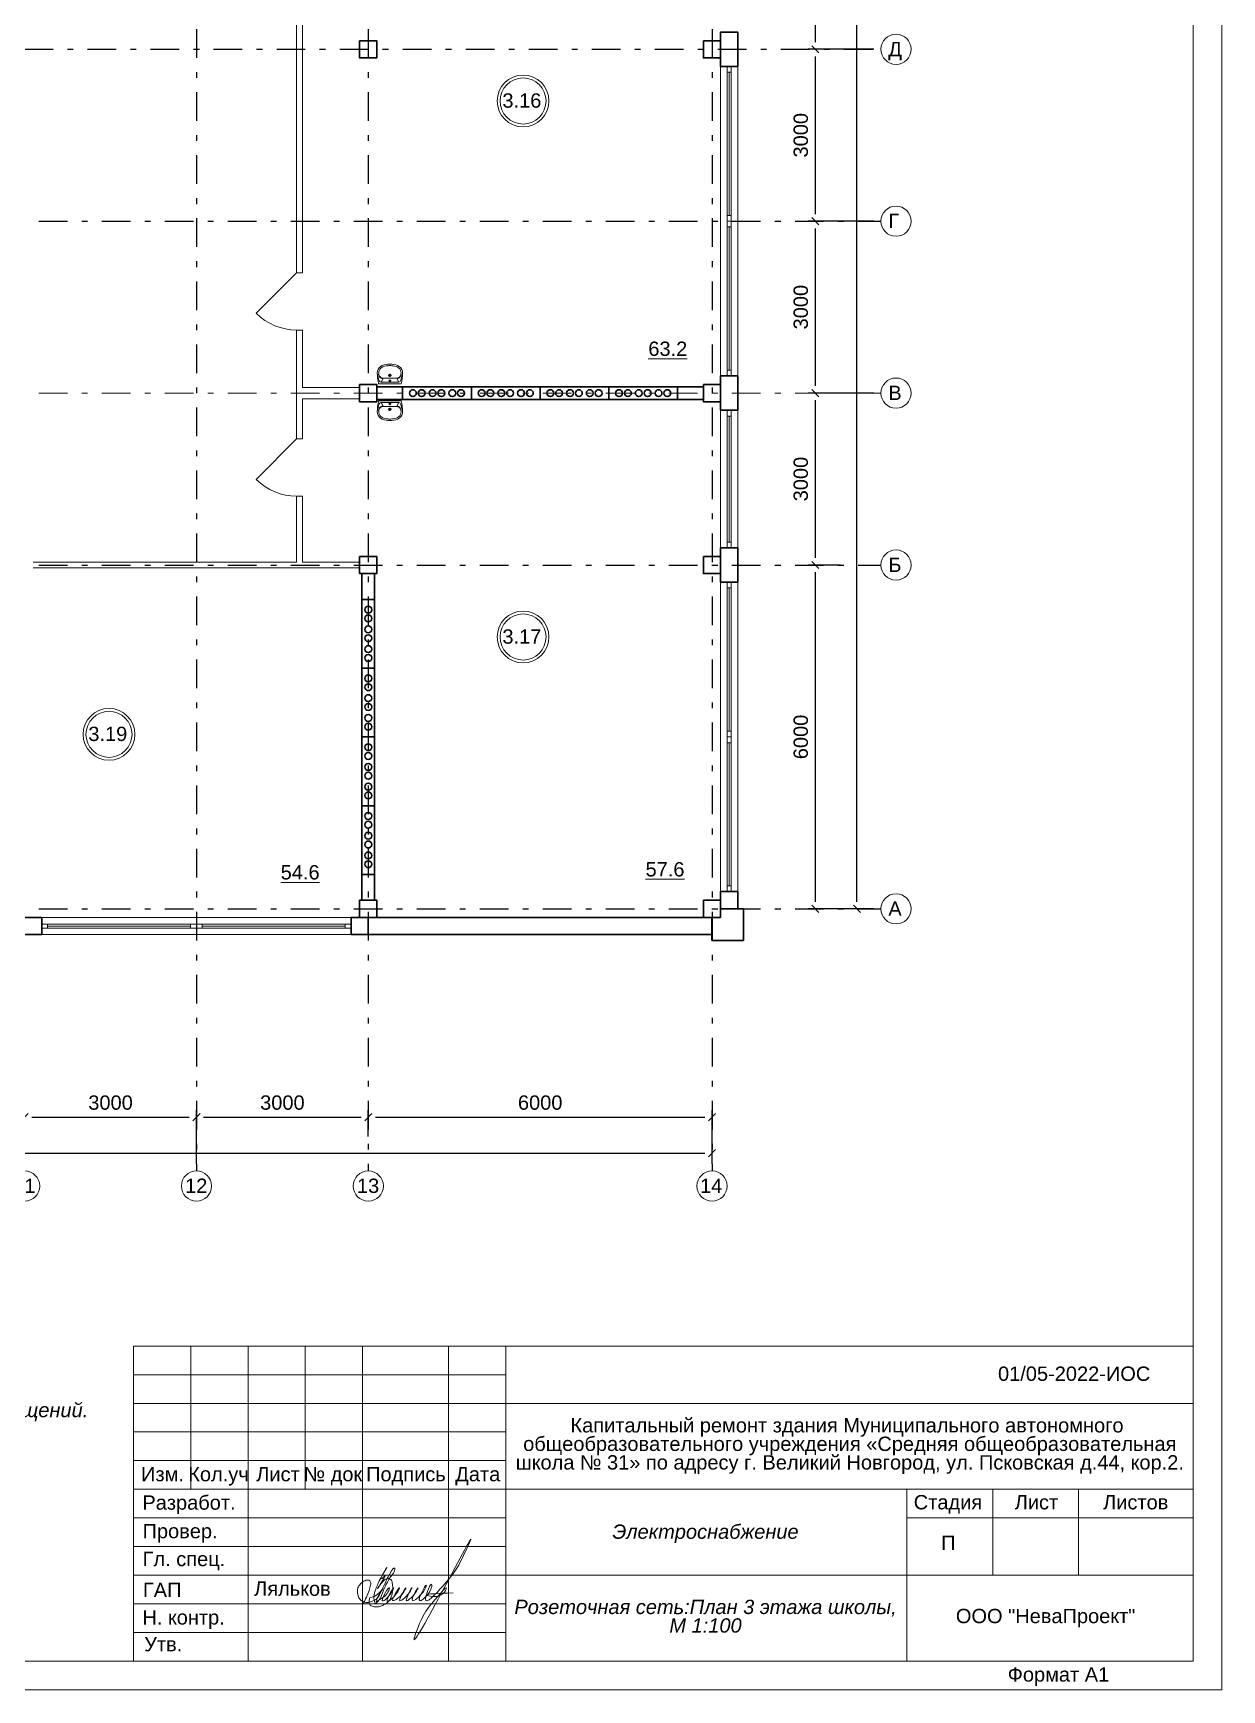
# Model space of a CAD drawing. Header units: metres. Extents: x -306 to 273, y -329 to 512.
# Drawn here: x 247.18 to 267.93, y 375.15 to 404.06 of the extents above; entities that cross this region are included whole.
import ezdxf
from ezdxf.enums import TextEntityAlignment as Align

# ---------------------------------------------------------------- set-up
doc = ezdxf.new("R2010")
doc.units = ezdxf.units.M
doc.header["$MEASUREMENT"] = 0
doc.linetypes.add('( Dashdot )', pattern=[1.001, 0.5, -0.25, 0.001, -0.25])
doc.linetypes.add('DGN Style 3', pattern=[9.681301, 6.915215, -2.766086])
doc.layers.get('DEFPOINTS').update_dxf_attribs({"lineweight": 0})
doc.layers.add('Level 50', color=7, linetype='Continuous', lineweight=0)
doc.layers.add('Level 63', color=7, linetype='Continuous', lineweight=0)
doc.styles.add('Arial', font='ariali.ttf')
doc.styles.add('GOST 2.304', font='cs_gost2304.shx')
doc.styles.add('Standard_0', font='arial.ttf')
doc.styles.add('Style-Arial', font='arial.ttf')
doc.dimstyles.get("Standard").update_dxf_attribs({"dimtxt": 0.00018, "dimasz": 0.00018, "dimexe": 0.0002, "dimexo": 0.0625, "dimgap": 9e-05, "dimtad": 0, "dimtih": 1, "dimtoh": 1, "dimdec": 4, "dimlfac": 1000, "dimzin": 0, "dimdsep": 46, "dimtxsty": 'Standard_0', "dimcen": 9e-05, "dimadec": 0, "dimazin": 0, "dimtfac": 1, "dimtdec": 4, "dimtofl": 0, "dimtmove": 0, "dimatfit": 0, "dimfxl": 0.01, "dimfxlon": 1, "dimtolj": 1, "dimtzin": 0, "dimarcsym": 0})

# ---------------------------------------------------------------- blocks, each defined once
blk = doc.blocks.new('*U1656')
at = {"color": 7, "linetype": 'Continuous', "lineweight": 0}
blk.add_line((1.25, 0), (-1.25, 0), dxfattribs=at)
at = {"color": 7, "linetype": 'Continuous', "lineweight": 13, "flags": 128}
for points in [[(-1.35, 0.035), (-1.25, 0.035), (-1.25, -0.035), (-1.35, -0.035), (-1.35, 0.035)], [(1.25, 0.035), (1.35, 0.035), (1.35, -0.035), (1.25, -0.035), (1.25, 0.035)]]:
    blk.add_lwpolyline(points, close=True, dxfattribs=at)
at = {"color": 7, "linetype": 'Continuous', "lineweight": 0, "flags": 128}
blk.add_lwpolyline([(-1.25, 0.035), (1.25, 0.035), (1.25, -0.035), (-1.25, -0.035), (-1.25, 0.035)], close=True, dxfattribs=at)
blk = doc.blocks.new('*U1657')
at = {"color": 7, "linetype": 'Continuous', "lineweight": 0}
blk.add_line((1.25, 0.001), (-1.25, -0.001), dxfattribs=at)
at = {"color": 7, "linetype": 'Continuous', "lineweight": 13, "flags": 128}
for points in [[(-1.35, 0.034), (-1.25, 0.034), (-1.25, -0.036), (-1.35, -0.036), (-1.35, 0.034)], [(1.25, 0.036), (1.35, 0.036), (1.35, -0.034), (1.25, -0.034), (1.25, 0.036)]]:
    blk.add_lwpolyline(points, close=True, dxfattribs=at)
at = {"color": 7, "linetype": 'Continuous', "lineweight": 0, "flags": 128}
blk.add_lwpolyline([(-1.25, 0.034), (1.25, 0.036), (1.25, -0.034), (-1.25, -0.036), (-1.25, 0.034)], close=True, dxfattribs=at)
blk = doc.blocks.new('*U1658')
at = {"color": 7, "linetype": 'Continuous', "lineweight": 0}
blk.add_line((-1.1, 0), (1.1, 0), dxfattribs=at)
at = {"color": 7, "linetype": 'Continuous', "lineweight": 13, "flags": 128}
for points in [[(-1.1, -0.035), (-1.2, -0.035), (-1.2, 0.035), (-1.1, 0.035), (-1.1, -0.035)], [(1.2, -0.035), (1.1, -0.035), (1.1, 0.035), (1.2, 0.035), (1.2, -0.035)]]:
    blk.add_lwpolyline(points, close=True, dxfattribs=at)
at = {"color": 7, "linetype": 'Continuous', "lineweight": 0, "flags": 128}
blk.add_lwpolyline([(-1.1, 0.035), (1.1, 0.035), (1.1, -0.035), (-1.1, -0.035), (-1.1, 0.035)], close=True, dxfattribs=at)
blk = doc.blocks.new('*U1661')
at = {"color": 7, "linetype": 'Continuous', "lineweight": 30}
for p, q in [((0.275, 0.275), (-0.275, 0.275)), ((-0.275, -0.275), (-0.275, 0.275)), ((0.275, 0.175), (0.275, 0.275)), ((-0.175, -0.275), (-0.275, -0.275))]:
    blk.add_line(p, q, dxfattribs=at)
blk = doc.blocks.new('*U1655')
at = {"color": 7, "linetype": 'Continuous', "lineweight": 30, "flags": 128}
blk.add_lwpolyline([(-0.11, -0.6), (-0.11, 0.6), (0.11, 0.6), (0.11, -0.6), (-0.11, -0.6)], close=True, dxfattribs=at)
at = {"color": 7, "linetype": 'Continuous', "lineweight": 30}
for centre in [(0, 0.421), (0, 0.268), (0, 0.077), (0, -0.077), (0, -0.268), (0, -0.421)]:
    blk.add_circle(centre, 0.06, dxfattribs=at)
blk = doc.blocks.new('_Oblique-1')
at = {"color": 0, "linetype": 'ByBlock', "lineweight": -2}
blk.add_line((0.5, 0.5), (-0.5, -0.5), dxfattribs=at)
blk = doc.blocks.new('*D2302')
at = {"color": 0, "linetype": 'Continuous', "lineweight": -2, "transparency": 16777216}
for p, q in [((193.031, 384.331), (193.031, 384.642)), ((193.156, 384.517), (258.906, 384.517)), ((259.031, 384.331), (259.031, 384.642))]:
    blk.add_line(p, q, dxfattribs=at)
at = {"layer": 'DEFPOINTS', "color": 0, "linetype": 'Continuous', "lineweight": 0, "transparency": 16777216}
for p in [(259.031, 384.517), (193.031, 384.206), (259.031, 384.206)]:
    blk.add_point(p, dxfattribs=at)
at = {"color": 0, "linetype": 'Continuous', "lineweight": -2, "transparency": 16777216, "xscale": 0.125, "yscale": 0.125, "zscale": 0.125, "rotation": 180}
blk.add_blockref('_Oblique-1', (193.031, 384.517), dxfattribs=at)
at = {"color": 0, "linetype": 'Continuous', "lineweight": -2, "transparency": 16777216, "xscale": 0.125, "yscale": 0.125, "zscale": 0.125}
blk.add_blockref('_Oblique-1', (259.031, 384.517), dxfattribs=at)
at = {"color": 0, "linetype": 'Continuous', "lineweight": 0, "transparency": 16777216, "insert": (226.031, 384.769), "char_height": 0.25, "attachment_point": 5, "style": 'Style-Arial'}
blk.add_mtext('\\A1;66000', dxfattribs=at)
blk = doc.blocks.new('*D2299')
at = {"color": 0, "linetype": 'Continuous', "lineweight": -2, "transparency": 16777216}
for p, q in [((261.855, 430.779), (261.436, 430.779)), ((261.561, 388.904), (261.561, 430.654)), ((261.855, 388.779), (261.436, 388.779))]:
    blk.add_line(p, q, dxfattribs=at)
at = {"layer": 'DEFPOINTS', "color": 0, "linetype": 'Continuous', "lineweight": 0, "transparency": 16777216}
for p in [(261.561, 430.779), (261.98, 430.779), (261.98, 388.779)]:
    blk.add_point(p, dxfattribs=at)
at = {"color": 0, "linetype": 'Continuous', "lineweight": -2, "transparency": 16777216, "xscale": 0.125, "yscale": 0.125, "zscale": 0.125}
for p, rotation in [((261.561, 430.779), 90), ((261.561, 388.779), 270)]:
    blk.add_blockref('_Oblique-1', p, dxfattribs=dict(at, rotation=rotation))
at = {"color": 0, "linetype": 'Continuous', "lineweight": 0, "transparency": 16777216, "insert": (261.309, 409.779), "char_height": 0.25, "attachment_point": 5, "rotation": 90, "style": 'Style-Arial'}
blk.add_mtext('\\A1;42000', dxfattribs=at)
blk = doc.blocks.new('*U1662')
at = {"color": 7, "linetype": 'Continuous', "lineweight": 0, "flags": 128}
blk.add_lwpolyline([(42.05, 29.7), (42.05, -29.7), (-42.05, -29.7), (-42.05, 29.7), (42.05, 29.7)], close=True, dxfattribs=at)
at = {"layer": 'Level 50', "color": 7, "linetype": 'Continuous', "lineweight": 13}
for p, q in [((41.55, 29.2), (41.55, -29.2)), ((41.55, -29.2), (-41.25, -29.2))]:
    blk.add_line(p, q, dxfattribs=at)
at = {"layer": 'Level 63', "color": 7, "linetype": 'Continuous', "lineweight": 13}
for p, q in [((23.05, -23.7), (41.55, -23.7)), ((23.05, -23.7), (23.05, -29.2)), ((24.05, -23.7), (24.05, -26.2)), ((25.05, -23.7), (25.05, -29.2)), ((26.05, -23.7), (26.05, -26.2)), ((27.05, -23.7), (27.05, -29.2)), ((28.55, -23.7), (28.55, -29.2)), ((29.55, -23.7), (29.55, -29.2)), ((29.55, -24.7), (41.55, -24.7)), ((23.05, -25.7), (29.55, -25.7)), ((23.05, -26.2), (29.55, -26.2)), ((29.55, -26.2), (41.55, -26.2)), ((36.55, -26.7), (41.55, -26.7)), ((29.55, -27.7), (41.55, -27.7))]:
    blk.add_line(p, q, dxfattribs=at)
at = {"layer": 'Level 63', "color": 7, "linetype": 'Continuous', "lineweight": 0}
for p, q in [((23.05, -24.2), (29.55, -24.2)), ((23.05, -24.7), (29.55, -24.7)), ((23.05, -25.2), (29.55, -25.2)), ((23.05, -26.7), (29.55, -26.7)), ((23.05, -27.2), (29.55, -27.2)), ((23.05, -27.7), (29.55, -27.7)), ((23.05, -28.2), (29.55, -28.2)), ((23.05, -28.7), (29.55, -28.7))]:
    blk.add_line(p, q, dxfattribs=at)
at = {"layer": 'Level 63', "color": 7, "linetype": 'Continuous', "lineweight": 13, "flags": 128}
for points in [[(36.55, -26.2), (36.55, -29.2)], [(38.05, -26.2), (38.05, -27.7)], [(39.55, -26.2), (39.55, -27.7)]]:
    blk.add_lwpolyline(points, dxfattribs=at)
at = {"layer": 'Level 63', "color": 7, "linetype": 'Continuous', "lineweight": 0, "style": 'Style-Arial'}
for s, p in [('Изм.', (23.557, -25.935)), ('Кол.уч', (24.534, -25.935)), ('Лист', (25.573, -25.935)), ('№ док', (26.532, -25.935)), ('Подпись', (27.806, -25.935)), ('Дата', (29.061, -25.935)), ('Разработ.', (24.019, -26.431)), ('Стадия', (37.268, -26.425)), ('Лист', (38.813, -26.425)), ('Листов', (40.546, -26.425)), ('Провер.', (23.864, -26.929)), ('Гл. спец.', (23.931, -27.416)), ('ГАП', (23.551, -27.957)), ('Н. контр.', (23.925, -28.435)), ('ООО "НеваПроект"', (38.973, -28.411)), ('Утв.', (23.57, -28.902)), ('Формат А1', (39.197, -29.431))]:
    blk.add_text(s, height=0.25, dxfattribs=at).set_placement(p, align=Align.MIDDLE_CENTER)
blk = doc.blocks.new('*U1839')
at = {"color": 7, "linetype": 'Continuous', "lineweight": 13}
for radius in [0.452, 0.402]:
    blk.add_circle((0, 0), radius, dxfattribs=at)
at = {"color": 7, "linetype": 'Continuous', "lineweight": 13, "style": 'Style-Arial'}
blk.add_text('3.16', height=0.25, dxfattribs=at).set_placement((-0.361, 0.133), align=Align.TOP_LEFT)
blk = doc.blocks.new('*U1840')
at = {"color": 7, "linetype": 'Continuous', "lineweight": 13}
for radius in [0.452, 0.402]:
    blk.add_circle((0, 0), radius, dxfattribs=at)
at = {"color": 7, "linetype": 'Continuous', "lineweight": 13, "style": 'Style-Arial'}
blk.add_text('3.17', height=0.25, dxfattribs=at).set_placement((-0.361, 0.133), align=Align.TOP_LEFT)
blk = doc.blocks.new('*U1842')
at = {"color": 7, "linetype": 'Continuous', "lineweight": 13}
for radius in [0.452, 0.402]:
    blk.add_circle((0, 0), radius, dxfattribs=at)
at = {"color": 7, "linetype": 'Continuous', "lineweight": 13, "style": 'Style-Arial'}
blk.add_text('3.19', height=0.25, dxfattribs=at).set_placement((-0.361, 0.133), align=Align.TOP_LEFT)
blk = doc.blocks.new('*U1888')
at = {"color": 7, "lineweight": 13}
blk.add_line((-0.5, 0.354), (0.207, -0.354), dxfattribs=at)
at = {"color": 7, "lineweight": 0}
blk.add_arc((-0.5, 0.354), 1, 315, 360, dxfattribs=at)
blk = doc.blocks.new('ум9')
at = {"color": 252, "lineweight": 13}
for p, q in [((0.317, 0), (-0.317, 0)), ((-0.237, -0.059), (-0.19, -0.143)), ((0.228, -0.039), (-0.228, -0.039)), ((0.185, -0.156), (-0.171, -0.156)), ((0.046, -0.234), (-0.046, -0.234)), ((0.035, -0.08), (-0.035, -0.08)), ((0, -0.115), (0, -0.045)), ((0, -0.189), (0, -0.28)), ((0.237, -0.059), (0.19, -0.143))]:
    blk.add_line(p, q, dxfattribs=at)
for centre, radius in [((0, -0.234), 0.0351), ((0, -0.08), 0.0221), ((0, -0.234), 0.0221)]:
    blk.add_circle(centre, radius, dxfattribs=at)
for centre, radius, start, end in [((1.163, -0.334), 1.518, 167.3206, 178.6525), ((-0.135, -0.304), 0.22, 178.312, 234.1043), ((-0.355, -0.298), 0.00065, 358.312, 358.6525), ((0.089, -0.267), 0.429, 154.5977, 180.3349), ((-0.317, -0.001), 0.00065, 90, 167.3206), ((-0.135, -0.303), 0.18, 141.0504, 245.2718), ((-0.228, -0.117), 0.078, 90, 154.5977), ((-0.135, -0.303), 0.193, 141.0504, 147.7493), ((-0.181, -0.302), 0.159, 98.7111, 129.9424), ((-0.181, -0.302), 0.146, 86.1548, 129.9424), ((0.035, -0.093), 0.413, 272.4632, 300.3552), ((0.181, -0.302), 0.146, 50.0576, 93.8452), ((0.181, -0.302), 0.159, 50.0576, 81.2889), ((0.135, -0.303), 0.18, 294.7282, 38.9496), ((0.228, -0.117), 0.078, 25.4023, 90), ((0.135, -0.304), 0.22, 305.8957, 1.688), ((0.135, -0.303), 0.193, 32.2507, 38.9496), ((-0.089, -0.267), 0.429, 359.6651, 25.4023), ((0.317, -0.001), 0.00065, 12.6794, 90), ((-1.163, -0.334), 1.518, 1.3475, 12.6794), ((0.355, -0.298), 0.00065, 181.3475, 181.688), ((-0.035, -0.093), 0.452, 239.6448, 267.5368), ((-0.035, -0.093), 0.413, 244.8898, 267.5368), ((0, 0.104), 0.65, 265.1692, 274.8308), ((0, 0.104), 0.611, 265.1692, 274.8308), ((0.035, -0.093), 0.452, 272.4632, 300.3552)]:
    blk.add_arc(centre, radius, start, end, dxfattribs=at)
blk = doc.blocks.new('*D2523')
at = {"color": 0, "linetype": 'Continuous', "lineweight": -2, "transparency": 16777216}
for p, q in [((261.855, 409.779), (260.709, 409.779)), ((260.834, 409.654), (260.834, 403.904)), ((261.855, 403.779), (260.709, 403.779))]:
    blk.add_line(p, q, dxfattribs=at)
at = {"layer": 'DEFPOINTS', "color": 0, "linetype": 'Continuous', "lineweight": 0, "transparency": 16777216}
for p in [(261.98, 409.779), (260.834, 403.779), (261.98, 403.779)]:
    blk.add_point(p, dxfattribs=at)
at = {"color": 0, "linetype": 'Continuous', "lineweight": -2, "transparency": 16777216, "xscale": 0.125, "yscale": 0.125, "zscale": 0.125}
for p, rotation in [((260.834, 409.779), 90), ((260.834, 403.779), 270)]:
    blk.add_blockref('_Oblique-1', p, dxfattribs=dict(at, rotation=rotation))
at = {"color": 0, "linetype": 'Continuous', "lineweight": 0, "transparency": 16777216, "insert": (260.581, 406.779), "char_height": 0.25, "attachment_point": 5, "rotation": 90, "style": 'Style-Arial'}
blk.add_mtext('\\A1;6000', dxfattribs=at)
blk = doc.blocks.new('*D2524')
at = {"color": 0, "linetype": 'Continuous', "lineweight": -2, "transparency": 16777216}
for p, q in [((261.855, 403.779), (260.709, 403.779)), ((260.834, 403.654), (260.834, 400.904)), ((261.855, 400.779), (260.709, 400.779))]:
    blk.add_line(p, q, dxfattribs=at)
at = {"layer": 'DEFPOINTS', "color": 0, "linetype": 'Continuous', "lineweight": 0, "transparency": 16777216}
for p in [(261.98, 403.779), (260.834, 400.779), (261.98, 400.779)]:
    blk.add_point(p, dxfattribs=at)
at = {"color": 0, "linetype": 'Continuous', "lineweight": -2, "transparency": 16777216, "xscale": 0.125, "yscale": 0.125, "zscale": 0.125}
for p, rotation in [((260.834, 403.779), 90), ((260.834, 400.779), 270)]:
    blk.add_blockref('_Oblique-1', p, dxfattribs=dict(at, rotation=rotation))
at = {"color": 0, "linetype": 'Continuous', "lineweight": 0, "transparency": 16777216, "insert": (260.581, 402.279), "char_height": 0.25, "attachment_point": 5, "rotation": 90, "style": 'Style-Arial'}
blk.add_mtext('\\A1;3000', dxfattribs=at)
blk = doc.blocks.new('*D2525')
at = {"color": 0, "linetype": 'Continuous', "lineweight": -2, "transparency": 16777216}
for p, q in [((261.855, 400.779), (260.709, 400.779)), ((260.834, 400.654), (260.834, 397.904)), ((261.855, 397.779), (260.709, 397.779))]:
    blk.add_line(p, q, dxfattribs=at)
at = {"layer": 'DEFPOINTS', "color": 0, "linetype": 'Continuous', "lineweight": 0, "transparency": 16777216}
for p in [(261.98, 400.779), (260.834, 397.779), (261.98, 397.779)]:
    blk.add_point(p, dxfattribs=at)
at = {"color": 0, "linetype": 'Continuous', "lineweight": -2, "transparency": 16777216, "xscale": 0.125, "yscale": 0.125, "zscale": 0.125}
for p, rotation in [((260.834, 400.779), 90), ((260.834, 397.779), 270)]:
    blk.add_blockref('_Oblique-1', p, dxfattribs=dict(at, rotation=rotation))
at = {"color": 0, "linetype": 'Continuous', "lineweight": 0, "transparency": 16777216, "insert": (260.581, 399.279), "char_height": 0.25, "attachment_point": 5, "rotation": 90, "style": 'Style-Arial'}
blk.add_mtext('\\A1;3000', dxfattribs=at)
blk = doc.blocks.new('*D2535')
at = {"color": 0, "linetype": 'Continuous', "lineweight": -2, "transparency": 16777216}
for p, q in [((261.855, 397.779), (260.709, 397.779)), ((260.834, 397.654), (260.834, 394.904)), ((261.276, 394.779), (260.709, 394.779))]:
    blk.add_line(p, q, dxfattribs=at)
at = {"layer": 'DEFPOINTS', "color": 0, "linetype": 'Continuous', "lineweight": 0, "transparency": 16777216}
for p in [(261.98, 397.779), (260.834, 394.779), (261.401, 394.779)]:
    blk.add_point(p, dxfattribs=at)
at = {"color": 0, "linetype": 'Continuous', "lineweight": -2, "transparency": 16777216, "xscale": 0.125, "yscale": 0.125, "zscale": 0.125}
for p, rotation in [((260.834, 397.779), 90), ((260.834, 394.779), 270)]:
    blk.add_blockref('_Oblique-1', p, dxfattribs=dict(at, rotation=rotation))
at = {"color": 0, "linetype": 'Continuous', "lineweight": 0, "transparency": 16777216, "insert": (260.581, 396.279), "char_height": 0.25, "attachment_point": 5, "rotation": 90, "style": 'Style-Arial'}
blk.add_mtext('\\A1;3000', dxfattribs=at)
blk = doc.blocks.new('*D2536')
at = {"color": 0, "linetype": 'Continuous', "lineweight": -2, "transparency": 16777216}
for p, q in [((261.276, 394.779), (260.709, 394.779)), ((260.834, 394.654), (260.834, 388.904)), ((261.855, 388.779), (260.709, 388.779))]:
    blk.add_line(p, q, dxfattribs=at)
at = {"layer": 'DEFPOINTS', "color": 0, "linetype": 'Continuous', "lineweight": 0, "transparency": 16777216}
for p in [(261.401, 394.779), (260.834, 388.779), (261.98, 388.779)]:
    blk.add_point(p, dxfattribs=at)
at = {"color": 0, "linetype": 'Continuous', "lineweight": -2, "transparency": 16777216, "xscale": 0.125, "yscale": 0.125, "zscale": 0.125}
for p, rotation in [((260.834, 394.779), 90), ((260.834, 388.779), 270)]:
    blk.add_blockref('_Oblique-1', p, dxfattribs=dict(at, rotation=rotation))
at = {"color": 0, "linetype": 'Continuous', "lineweight": 0, "transparency": 16777216, "insert": (260.581, 391.779), "char_height": 0.25, "attachment_point": 5, "rotation": 90, "style": 'Style-Arial'}
blk.add_mtext('\\A1;6000', dxfattribs=at)
blk = doc.blocks.new('*D2546')
at = {"color": 0, "linetype": 'Continuous', "lineweight": -2, "transparency": 16777216}
for p, q in [((247.031, 384.331), (247.031, 385.269)), ((247.156, 385.144), (249.906, 385.144)), ((250.031, 384.331), (250.031, 385.269))]:
    blk.add_line(p, q, dxfattribs=at)
at = {"layer": 'DEFPOINTS', "color": 0, "linetype": 'Continuous', "lineweight": 0, "transparency": 16777216}
for p in [(250.031, 385.144), (247.031, 384.206), (250.031, 384.206)]:
    blk.add_point(p, dxfattribs=at)
at = {"color": 0, "linetype": 'Continuous', "lineweight": -2, "transparency": 16777216, "xscale": 0.125, "yscale": 0.125, "zscale": 0.125, "rotation": 180}
blk.add_blockref('_Oblique-1', (247.031, 385.144), dxfattribs=at)
at = {"color": 0, "linetype": 'Continuous', "lineweight": -2, "transparency": 16777216, "xscale": 0.125, "yscale": 0.125, "zscale": 0.125}
blk.add_blockref('_Oblique-1', (250.031, 385.144), dxfattribs=at)
at = {"color": 0, "linetype": 'Continuous', "lineweight": 0, "transparency": 16777216, "insert": (248.531, 385.397), "char_height": 0.25, "attachment_point": 5, "style": 'Style-Arial'}
blk.add_mtext('\\A1;3000', dxfattribs=at)
blk = doc.blocks.new('*D2547')
at = {"color": 0, "linetype": 'Continuous', "lineweight": -2, "transparency": 16777216}
for p, q in [((250.031, 384.331), (250.031, 385.269)), ((250.156, 385.144), (252.906, 385.144)), ((253.031, 384.806), (253.031, 385.269))]:
    blk.add_line(p, q, dxfattribs=at)
at = {"layer": 'DEFPOINTS', "color": 0, "linetype": 'Continuous', "lineweight": 0, "transparency": 16777216}
for p in [(253.031, 385.144), (253.031, 384.681), (250.031, 384.206)]:
    blk.add_point(p, dxfattribs=at)
at = {"color": 0, "linetype": 'Continuous', "lineweight": -2, "transparency": 16777216, "xscale": 0.125, "yscale": 0.125, "zscale": 0.125, "rotation": 180}
blk.add_blockref('_Oblique-1', (250.031, 385.144), dxfattribs=at)
at = {"color": 0, "linetype": 'Continuous', "lineweight": -2, "transparency": 16777216, "xscale": 0.125, "yscale": 0.125, "zscale": 0.125}
blk.add_blockref('_Oblique-1', (253.031, 385.144), dxfattribs=at)
at = {"color": 0, "linetype": 'Continuous', "lineweight": 0, "transparency": 16777216, "insert": (251.531, 385.397), "char_height": 0.25, "attachment_point": 5, "style": 'Style-Arial'}
blk.add_mtext('\\A1;3000', dxfattribs=at)
blk = doc.blocks.new('*D2548')
at = {"color": 0, "linetype": 'Continuous', "lineweight": -2, "transparency": 16777216}
for p, q in [((253.031, 384.806), (253.031, 385.269)), ((253.156, 385.144), (258.906, 385.144)), ((259.031, 384.331), (259.031, 385.269))]:
    blk.add_line(p, q, dxfattribs=at)
at = {"layer": 'DEFPOINTS', "color": 0, "linetype": 'Continuous', "lineweight": 0, "transparency": 16777216}
for p in [(259.031, 385.144), (253.031, 384.681), (259.031, 384.206)]:
    blk.add_point(p, dxfattribs=at)
at = {"color": 0, "linetype": 'Continuous', "lineweight": -2, "transparency": 16777216, "xscale": 0.125, "yscale": 0.125, "zscale": 0.125, "rotation": 180}
blk.add_blockref('_Oblique-1', (253.031, 385.144), dxfattribs=at)
at = {"color": 0, "linetype": 'Continuous', "lineweight": -2, "transparency": 16777216, "xscale": 0.125, "yscale": 0.125, "zscale": 0.125}
blk.add_blockref('_Oblique-1', (259.031, 385.144), dxfattribs=at)
at = {"color": 0, "linetype": 'Continuous', "lineweight": 0, "transparency": 16777216, "insert": (256.031, 385.397), "char_height": 0.25, "attachment_point": 5, "style": 'Style-Arial'}
blk.add_mtext('\\A1;6000', dxfattribs=at)

msp = doc.modelspace()

# ---------------------------------------------------------------- linework, layer by layer
at = {"color": 1, "linetype": '( Dashdot )'}
for p, q in [((250.03122933, 432.72924535), (250.03122933, 384.20583039)), ((253.03122933, 432.72924535), (253.03122933, 384.20583039)), ((259.03122933, 432.72924535), (259.03122933, 384.20583039)), ((247.03122933, 403.77924535), (261.97964142, 403.77924535)), ((190.07964142, 400.77924535), (261.97964142, 400.77924535)), ((190.07964142, 394.77924535), (261.97964142, 394.77924535)), ((190.07964142, 388.77924535), (261.97964142, 388.77924535))]:
    msp.add_line(p, q, dxfattribs=at)
at = {"color": 7, "linetype": 'Continuous', "lineweight": 13}
for p, q in [((251.77964142, 407.87924535), (251.77964142, 399.87924535)), ((251.87964142, 406.67924535), (251.87964142, 399.87924535)), ((251.87964142, 399.87924535), (251.77964142, 399.87924535)), ((251.87964142, 398.87924535), (251.77964142, 398.87924535)), ((251.77964142, 398.87924535), (251.77964142, 396.97924535)), ((251.87964142, 398.87924535), (251.87964142, 397.87924535)), ((251.87964142, 397.67924535), (251.87964142, 396.97924535)), ((251.87964142, 396.97924535), (251.77964142, 396.97924535)), ((251.87964142, 395.97924535), (251.77964142, 395.97924535)), ((251.77964142, 395.97924535), (251.77964142, 394.82924535)), ((251.87964142, 395.97924535), (251.87964142, 394.82924535))]:
    msp.add_line(p, q, dxfattribs=at)
at = {"color": 1, "linetype": '( Dashdot )', "lineweight": 0}
msp.add_line((190.07964142, 397.77924535), (261.97964142, 397.77924535), dxfattribs=at)
at = {"color": 7, "linetype": 'Continuous', "lineweight": 30, "flags": 128}
for points in [[(252.87964142, 403.92924535), (252.87964142, 403.62924535), (253.17964142, 403.62924535), (253.17964142, 403.92924535), (252.87964142, 403.92924535)], [(258.87964142, 403.92924535), (258.87964142, 403.62924535), (259.17964142, 403.62924535), (259.17964142, 403.92924535), (258.87964142, 403.92924535)], [(259.47964142, 403.47924535), (259.47964142, 404.07924535), (259.17964142, 404.07924535), (259.17964142, 403.47924535), (259.47964142, 403.47924535)], [(252.87964142, 397.92924535), (252.87964142, 397.62924535), (253.17964142, 397.62924535), (253.17964142, 397.92924535), (252.87964142, 397.92924535)], [(253.62964142, 397.66924535), (253.62964142, 397.88924535), (253.17964142, 397.88924535), (253.17964142, 397.66924535), (253.62964142, 397.66924535)], [(258.42964142, 397.66924535), (258.42964142, 397.88924535), (258.87964142, 397.88924535), (258.87964142, 397.66924535), (258.42964142, 397.66924535)], [(258.87964142, 397.92924535), (258.87964142, 397.62924535), (259.17964142, 397.62924535), (259.17964142, 397.92924535), (258.87964142, 397.92924535)], [(259.47964142, 397.47924535), (259.47964142, 398.07924535), (259.17964142, 398.07924535), (259.17964142, 397.47924535), (259.47964142, 397.47924535)], [(252.87964142, 394.92924535), (252.87964142, 394.62924535), (253.17964142, 394.62924535), (253.17964142, 394.92924535), (252.87964142, 394.92924535)], [(258.87964142, 394.92924535), (258.87964142, 394.62924535), (259.17964142, 394.62924535), (259.17964142, 394.92924535), (258.87964142, 394.92924535)], [(259.47964142, 394.47924535), (259.47964142, 395.07924535), (259.17964142, 395.07924535), (259.17964142, 394.47924535), (259.47964142, 394.47924535)], [(252.91964142, 394.17924535), (253.13964142, 394.17924535), (253.13964142, 394.62924535), (252.91964142, 394.62924535), (252.91964142, 394.17924535)], [(252.91964142, 389.37924535), (253.13964142, 389.37924535), (253.13964142, 388.92924535), (252.91964142, 388.92924535), (252.91964142, 389.37924535)], [(252.87964142, 388.92924535), (252.87964142, 388.62924535), (253.17964142, 388.62924535), (253.17964142, 388.92924535), (252.87964142, 388.92924535)], [(258.87964142, 388.92924535), (258.87964142, 388.62924535), (259.17964142, 388.62924535), (259.17964142, 388.92924535), (258.87964142, 388.92924535)], [(259.17964142, 388.77924535), (259.47964142, 388.77924535), (259.47964142, 389.07924535), (259.17964142, 389.07924535), (259.17964142, 388.77924535)], [(247.32964142, 388.32924535), (246.72964142, 388.32924535), (246.72964142, 388.62924535), (247.32964142, 388.62924535), (247.32964142, 388.32924535)], [(252.72964142, 388.32924535), (253.02964142, 388.32924535), (253.02964142, 388.62924535), (252.72964142, 388.62924535), (252.72964142, 388.32924535)], [(259.02964142, 388.62924535), (253.02964142, 388.62924535), (253.02964142, 388.32924535), (259.02964142, 388.32924535), (259.02964142, 388.62924535)]]:
    msp.add_lwpolyline(points, close=True, dxfattribs=at)
at = {"color": 7, "linetype": 'Continuous', "lineweight": 0, "flags": 128}
for points in [[(259.47964142, 398.07924535), (259.47964142, 403.47924535), (259.17964142, 403.47924535), (259.17964142, 398.07924535), (259.47964142, 398.07924535)], [(259.17964142, 397.47924535), (259.17964142, 395.07924535), (259.47964142, 395.07924535), (259.47964142, 397.47924535), (259.17964142, 397.47924535)], [(259.47964142, 389.07924535), (259.47964142, 394.47924535), (259.17964142, 394.47924535), (259.17964142, 389.07924535), (259.47964142, 389.07924535)], [(247.32964142, 388.62924535), (252.72964142, 388.62924535), (252.72964142, 388.32924535), (247.32964142, 388.32924535), (247.32964142, 388.62924535)]]:
    msp.add_lwpolyline(points, close=True, dxfattribs=at)
at = {"color": 7, "linetype": 'Continuous', "lineweight": 13, "flags": 128}
for points in [[(251.87964142, 397.87924535), (252.87964142, 397.87924535), (252.87964142, 397.67924535), (251.87964142, 397.67924535)], [(251.77964142, 394.82924535), (247.17964142, 394.82924535)], [(247.17964142, 394.72924535), (252.87964142, 394.72924535), (252.87964142, 394.82924535), (251.87964142, 394.82924535)]]:
    msp.add_lwpolyline(points, dxfattribs=at)
at = {"color": 7, "linetype": 'Continuous', "lineweight": 13}
for centre in [(262.24299686, 403.77924535), (262.24299686, 400.77924535), (262.24299686, 397.77924535), (262.24299686, 394.77924535), (262.24299686, 388.77924535), (247.03122933, 383.94247495), (250.03122933, 383.94247495), (253.03122933, 383.94247495), (259.03122933, 383.94247495)]:
    msp.add_circle(centre, 0.26335544, dxfattribs=at)
at = {"color": 5, "linetype": 'Continuous', "lineweight": 0}
msp.add_spline([(252.94176013, 376.64955703), (253.04442554, 376.88437485), (253.06960889, 376.97836041), (253.06960889, 377.03156432), (253.03838156, 377.06279166), (252.98910129, 377.06279166), (252.91175502, 377.01813577), (252.8570025, 376.94834745), (252.84255083, 376.90795911), (252.84255083, 376.83934251), (252.85959832, 376.77572041), (252.9024352, 376.71502276), (252.95169716, 376.68658135), (253.01845978, 376.67543823), (253.08651193, 376.69367275), (253.14498804, 376.72026888), (253.18509508, 376.75126866), (253.25645886, 376.87487434), (253.32265277, 377.01093785), (253.37637824, 377.12136562), (253.43260767, 377.21875786), (253.46982114, 377.27091877), (253.4871852, 377.27557146), (253.49387869, 377.25059102), (253.48286665, 377.20949352), (253.45039381, 377.16465331), (253.25916682, 376.7962227), (253.19839882, 376.69096943), (253.15288451, 376.66469173), (253.14071111, 376.68577668), (253.13505779, 376.70687517), (253.12756567, 376.78234585), (253.16068932, 376.90596499), (253.2555314, 377.11265808), (253.35379356, 377.28285313), (253.25673985, 377.08554031), (253.31988227, 377.14113342), (253.19111005, 376.91809339), (253.29186042, 377.04861755), (253.36603143, 377.0914402), (253.42227728, 377.07636917), (253.44907589, 377.01624062), (253.45698625, 376.91932012), (253.38620713, 376.69650013), (253.2984399, 376.63221135), (253.2338809, 376.60527808), (253.13467592, 376.60152597), (253.06589743, 376.63068707), (253.05338257, 376.65236346), (253.04582627, 376.70297807), (253.05959417, 376.75436056), (253.13530967, 376.78194484), (253.28821204, 376.91891821), (253.17271823, 376.69168973), (253.23217647, 376.72601796), (253.3864138, 376.88025529), (253.39853286, 376.92548423), (253.27336553, 376.70868806), (253.40633087, 376.80967361), (253.47468805, 376.93258334), (253.35733332, 376.6995555), (253.51920038, 376.82715277), (253.57765809, 376.93258334), (253.4544521, 376.71500547), (253.62056299, 376.82101238), (253.68704125, 376.93258334), (253.57724745, 376.71273246), (253.74712007, 376.84922729), (253.79463119, 376.93258334), (253.69301466, 376.71593262), (253.89060619, 376.90797407), (253.8954764, 376.92018979), (253.79700816, 376.72788137), (254.04116666, 376.95484225), (254.04383188, 376.96478898), (253.91974808, 376.72432752), (254.13881843, 376.95493434), (254.13881843, 376.98387941), (254.02960954, 376.7360425), (254.32986437, 376.96089904), (254.67392315, 377.45397627), (254.80887814, 377.74449663), (253.83137816, 376.05141701), (254.01449073, 376.48339764), (254.23922582, 376.77398949), (254.39236787, 376.92713154), (254.3367504, 376.83079926), (254.06668511, 376.79842947), (254.50938426, 376.84099343)], degree=3, dxfattribs=at)

# ---------------------------------------------------------------- block references
at = {"color": 7, "linetype": 'Continuous', "lineweight": 13}
for name, p in [('*U1839', (255.73261116, 402.87699295)), ('*U1840', (255.73261116, 393.5236648)), ('*U1842', (248.50420938, 391.82469795)), ('*U1657', (248.67959481, 388.47818631)), ('*U1656', (251.37959481, 388.47928631))]:
    msp.add_blockref(name, p, dxfattribs=at)
at = {"color": 7, "linetype": 'Continuous', "lineweight": 13, "extrusion": (0, 0, -1)}
for name, p, rotation in [('*U1656', (-259.32968237, 402.12919875), 90), ('*U1657', (-259.32858237, 399.42919875), 90), ('*U1658', (-259.32960046, 396.27929196), 270), ('*U1656', (-259.32968237, 393.12919875), 90), ('*U1657', (-259.32858237, 390.42919875), 90)]:
    msp.add_blockref(name, p, dxfattribs=dict(at, rotation=rotation))
at = {"color": 7, "lineweight": 13, "rotation": 270}
for p in [(251.42611402, 399.37929196), (251.42611402, 396.47929196)]:
    msp.add_blockref('*U1888', p, dxfattribs=at)
at = {"color": 252, "lineweight": 13, "xscale": 0.622159090909089, "yscale": 0.622159090909089, "zscale": 0.622159090909089, "rotation": 180}
msp.add_blockref('ум9', (253.40786025, 397.94318815), dxfattribs=at)
at = {"color": 7, "linetype": 'Continuous', "lineweight": 30}
for name, p, rotation in [('*U1655', (254.22960046, 397.77919875), 90), ('*U1655', (255.42960046, 397.77919875), 90), ('*U1655', (256.62960046, 397.77919875), 90), ('*U1655', (257.82960046, 397.77919875), 90), ('*U1661', (259.30468802, 388.50420439), 180)]:
    msp.add_blockref(name, p, dxfattribs=dict(at, rotation=rotation))
at = {"color": 252, "lineweight": 13, "extrusion": (0, 0, -1), "xscale": 0.622159090909089, "yscale": 0.622159090909089, "zscale": 0.622159090909089}
msp.add_blockref('ум9', (-253.40786025, 397.64226906), dxfattribs=at)
at = {"color": 7, "linetype": 'Continuous', "lineweight": 30}
for p in [(253.02959481, 393.57928631), (253.02959481, 392.37928631), (253.02959481, 391.17928631), (253.02959481, 389.97928631)]:
    msp.add_blockref('*U1655', p, dxfattribs=at)
at = {"layer": 'Level 50', "color": 7, "linetype": 'Continuous', "lineweight": 13}
msp.add_blockref('*U1662', (225.88121738, 404.85030608), dxfattribs=at)

# ---------------------------------------------------------------- texts
at = {"color": 7, "linetype": 'Continuous', "lineweight": 30, "style": 'Style-Arial'}
for s, p in [('Д', (262.10890535, 403.90850798)), ('Г', (262.10890535, 400.90850798)), ('В', (262.10890535, 397.90850798)), ('Б', (262.10890535, 394.90850798)), ('А', (262.10890535, 388.90850798)), ('11', (246.83254473, 384.07173758)), ('12', (249.83254473, 384.07173758)), ('13', (252.83254473, 384.07173758)), ('14', (258.82195305, 384.07173758))]:
    msp.add_text(s, height=0.25, dxfattribs=at).set_placement(p, align=Align.TOP_LEFT)
at = {"color": 7, "linetype": 'Continuous', "lineweight": 13, "style": 'Style-Arial'}
for s, p in [('%%u63.2%%U', (257.91905642, 398.6787981)), ('%%u54.6%%U', (251.50094385, 389.54204208)), ('%%u57.6%%U', (257.87050521, 389.59442456))]:
    msp.add_text(s, height=0.25, dxfattribs=at).set_placement(p, align=Align.TOP_LEFT)
at = {"color": 7, "linetype": 'Continuous', "lineweight": 0, "style": 'Style-Arial'}
msp.add_text('01/05-2022-ИОС', height=0.25, dxfattribs=at).set_placement((264.02342458, 380.79264913), align=Align.TOP_LEFT)
at = {"color": 18, "linetype": 'Continuous', "lineweight": 13, "true_color": 0x000000, "style": 'Arial'}
msp.add_text('- Номер помещения по экспликации помещений.', height=0.25, dxfattribs=at).set_placement((244.15395872, 380.15889904), align=Align.TOP_CENTER)
at = {"color": 7, "lineweight": 13, "style": 'Style-Arial'}
msp.add_text('Ляльков', height=0.25, dxfattribs=at).set_placement((251.03779671, 377.04156412), align=Align.TOP_LEFT)
at = {"color": 18, "linetype": 'DGN Style 3', "lineweight": 0, "true_color": 0x000000, "insert": (261.38769484, 379.89270299), "char_height": 0.25, "attachment_point": 2, "line_spacing_factor": 0.776524, "style": 'Style-Arial'}
msp.add_mtext('\\pt0.260417;Капитальный ремонт здания Муниципального автономного\\P общеобразовательного учреждения «Средняя общеобразовательная\\P школа № 31» по адресу г. Великий Новгород, ул. Псковская д.44, кор.2.\\P\\P', dxfattribs=at)
at = {"color": 7, "linetype": 'Continuous', "lineweight": 13, "char_height": 0.25, "width": 6.8082066547, "attachment_point": 2, "line_spacing_factor": 0.776524, "style": 'Arial'}
for s, insert in [('{\\C0;Электроснабжение}', (258.91734336, 378.03622942)), ('{\\C0;Розеточная сеть:План 3 этажа школы, М 1:100}', (258.91734336, 376.72311652))]:
    msp.add_mtext(s, dxfattribs=dict(at, insert=insert))
at = {"color": 7, "linetype": 'Continuous', "lineweight": 0, "insert": (263.15683537, 377.7170147), "char_height": 0.25, "attachment_point": 5, "line_spacing_factor": 0.72, "style": 'GOST 2.304'}
msp.add_mtext('\\fArial|b0|i0|c204204|p39;П', dxfattribs=at)

# ---------------------------------------------------------------- dimensions: what is measured, and where the dimension line sits
at = {"color": 5, "linetype": 'Continuous', "lineweight": 0}
for base, p1, p2, angle, picture, middle in [((261.56146654, 430.77924535), (261.97964142, 388.77924535), (261.97964142, 430.77924535), 90, '*D2299', (261.30882329, 409.77924535)), ((260.83406823, 403.77924535), (261.97964142, 409.77924535), (261.97964142, 403.77924535), 270, '*D2523', (260.58142498, 406.77924535)), ((260.83406823, 400.77924535), (261.97964142, 403.77924535), (261.97964142, 400.77924535), 270, '*D2524', (260.58133971, 402.27924535)), ((260.83406823, 397.77924535), (261.97964142, 400.77924535), (261.97964142, 397.77924535), 270, '*D2525', (260.58133971, 399.27924535)), ((260.83406823, 394.77924535), (261.97964142, 397.77924535), (261.40064142, 394.77924535), 270, '*D2535', (260.58133971, 396.27924535)), ((260.83406823, 388.77924535), (261.40064142, 394.77924535), (261.97964142, 388.77924535), 270, '*D2536', (260.58142498, 391.77924535))]:
    dim = msp.add_linear_dim(base=base, p1=p1, p2=p2, angle=angle, dimstyle='Standard', override={"dimtxt": 0.25, "dimasz": 0.125, "dimexe": 0.125, "dimexo": 0.125, "dimgap": 0.125, "dimtad": 1, "dimtih": 0, "dimtoh": 0, "dimzin": 11, "dimtxsty": 'Style-Arial', "dimblk": '_Oblique-1', "dimfxlon": 0, "dimfrac": 2, "dimtzin": 11}, dxfattribs=at)
    dim.commit()
    dim.dimension.update_dxf_attribs({"geometry": picture, "text_midpoint": middle})
for base, p1, p2, picture, middle in [((250.03122933, 385.1438821), (247.03122933, 384.20583039), (250.03122933, 384.20583039), '*D2546', (248.53122933, 385.39661061)), ((253.03122933, 385.1438821), (250.03122933, 384.20583039), (253.03122933, 384.68124535), '*D2547', (251.53122933, 385.39661061)), ((259.03122933, 385.1438821), (253.03122933, 384.68124535), (259.03122933, 384.20583039), '*D2548', (256.03122933, 385.39652534)), ((259.03122933, 384.516757866), (193.03122933, 384.2058303929), (259.03122933, 384.2058303929), '*D2302', (226.03122933, 384.769401113))]:
    dim = msp.add_linear_dim(base=base, p1=p1, p2=p2, dimstyle='Standard', override={"dimtxt": 0.25, "dimasz": 0.125, "dimexe": 0.125, "dimexo": 0.125, "dimgap": 0.125, "dimtad": 1, "dimtih": 0, "dimtoh": 0, "dimzin": 11, "dimtxsty": 'Style-Arial', "dimblk": '_Oblique-1', "dimfxlon": 0, "dimfrac": 2, "dimtzin": 11}, dxfattribs=at)
    dim.commit()
    dim.dimension.update_dxf_attribs({"geometry": picture, "text_midpoint": middle})

doc.saveas('drawing.dxf')
